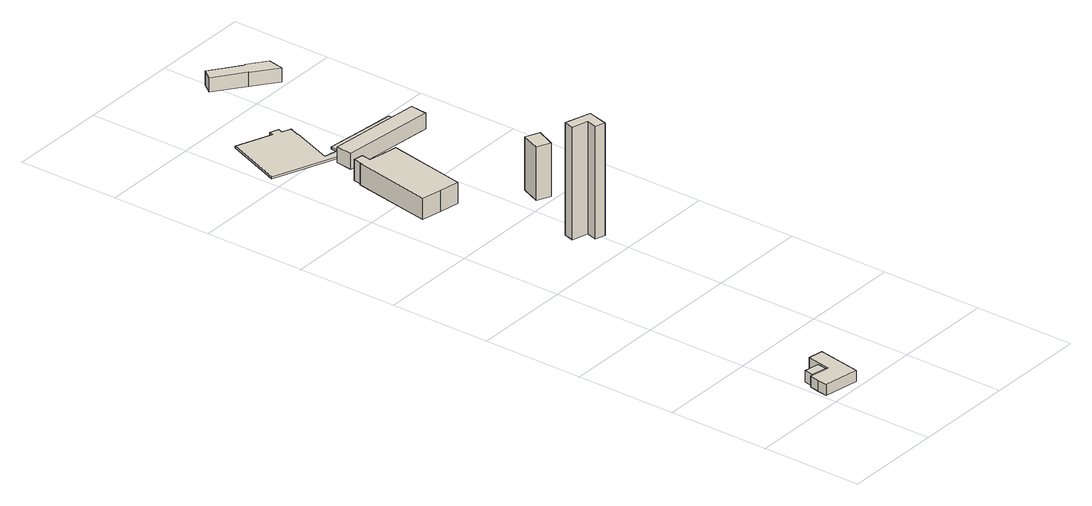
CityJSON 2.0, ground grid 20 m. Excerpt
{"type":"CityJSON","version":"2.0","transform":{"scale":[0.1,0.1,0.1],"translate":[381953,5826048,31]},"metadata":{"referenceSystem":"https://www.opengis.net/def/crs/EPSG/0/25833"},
"CityObjects":{
"building1":{"type":"Building","attributes":{"Gemeindeschluessel":"11000012","BezugspunktDach":"2200","function":"51009_1610","measuredHeight":2.32,"storeysAboveGround":0},"address":[{"country":"Germany","locality":"Berlin"}],"geometry":[{"type":"Solid","lod":"1","boundaries":[[[[0,1,2,3]],[[4,5,6,7]],[[4,7,3,2]],[[5,4,2,1]],[[6,5,1,0]],[[7,6,0,3]]]]}]},
"building2":{"type":"Building","attributes":{"Gemeindeschluessel":"11000012","BezugspunktDach":"2200","function":"31001_2000","measuredHeight":2.16,"storeysAboveGround":1},"address":[{"country":"Germany","locality":"Berlin","thoroughfareNumber":"154 (9)","thoroughfareName":"Bernauer Straße"}],"geometry":[{"type":"Solid","lod":"1","boundaries":[[[[8,9,10,11,12,13,14,15,16]],[[17,18,7,6,19,20,21,22,23]],[[17,23,16,15]],[[18,17,15,14]],[[7,18,14,13]],[[6,7,13,12]],[[19,6,12,11]],[[20,19,11,10]],[[21,20,10,9]],[[22,21,9,8]],[[23,22,8,16]]]]}]},
"building3":{"type":"Building","attributes":{"Gemeindeschluessel":"11000012","BezugspunktDach":"2200","function":"31001_2000","measuredHeight":22.26,"storeysAboveGround":1},"address":[{"country":"Germany","locality":"Berlin","thoroughfareNumber":"154 (5)","thoroughfareName":"Bernauer Straße"}],"geometry":[{"type":"Solid","lod":"1","boundaries":[[[[24,25,26,27,28,29]],[[30,31,32,33,34,35]],[[30,35,29,28]],[[31,30,28,27]],[[32,31,27,26]],[[33,32,26,25]],[[34,33,25,24]],[[35,34,24,29]]]]}]},
"building4":{"type":"Building","attributes":{"Gemeindeschluessel":"11000012","BezugspunktDach":"2200","function":"31001_2010","measuredHeight":4.83,"storeysAboveGround":1},"address":[{"country":"Germany","locality":"Berlin","thoroughfareNumber":"154","thoroughfareName":"Bernauer Straße"}],"geometry":[{"type":"Solid","lod":"1","boundaries":[[[[36,37,38,39,40,41,42,43,44,45]],[[46,47,48,49,50,51,52,53,54,55]],[[46,55,45,44]],[[47,46,44,43]],[[48,47,43,42]],[[49,48,42,41]],[[50,49,41,40]],[[51,50,40,39]],[[52,51,39,38]],[[53,52,38,37]],[[54,53,37,36]],[[55,54,36,45]]]]}]},
"building5":{"type":"Building","attributes":{"Gemeindeschluessel":"11000012","BezugspunktDach":"2200","function":"31001_2000","measuredHeight":10.66,"storeysAboveGround":1},"address":[{"country":"Germany","locality":"Berlin","thoroughfareNumber":"154 (4)","thoroughfareName":"Bernauer Straße"}],"geometry":[{"type":"Solid","lod":"1","boundaries":[[[[56,57,58,59]],[[60,61,62,63]],[[60,63,59,58]],[[61,60,58,57]],[[62,61,57,56]],[[63,62,56,59]]]]}]},
"building6":{"type":"Building","attributes":{"Gemeindeschluessel":"11000012","BezugspunktDach":"2200","function":"31001_2444","measuredHeight":0.4,"storeysAboveGround":1},"address":[{"country":"Germany","locality":"Berlin","thoroughfareNumber":"154 (2)","thoroughfareName":"Bernauer Straße"}],"geometry":[{"type":"Solid","lod":"1","boundaries":[[[[64,65,66,67,68,69,70,71,72,73,74,75,76,77,78,79,80]],[[81,82,83,84,85,86,87,88,89,90,91,92,93,94,95,96,97]],[[81,97,80,79]],[[82,81,79,78]],[[83,82,78,77]],[[84,83,77,76]],[[85,84,76,75]],[[86,85,75,74]],[[87,86,74,73]],[[88,87,73,72]],[[89,88,72,71]],[[90,89,71,70]],[[91,90,70,69]],[[92,91,69,68]],[[93,92,68,67]],[[94,93,67,66]],[[95,94,66,65]],[[96,95,65,64]],[[97,96,64,80]]]]}]},
"building7":{"type":"Building","attributes":{"Gemeindeschluessel":"11000012","BezugspunktDach":"2200","function":"31001_2000","measuredHeight":3.02,"storeysAboveGround":1},"address":[{"country":"Germany","locality":"Berlin","thoroughfareNumber":"154 (1)","thoroughfareName":"Bernauer Straße"}],"geometry":[{"type":"Solid","lod":"1","boundaries":[[[[98,99,100,101]],[[102,103,104,105]],[[102,105,101,100]],[[103,102,100,99]],[[104,103,99,98]],[[105,104,98,101]]]]}]},
"building8":{"type":"Building","attributes":{"Gemeindeschluessel":"11000012","BezugspunktDach":"2200","function":"31001_2000","measuredHeight":2.8,"storeysAboveGround":1},"address":[{"country":"Germany","locality":"Berlin","thoroughfareNumber":"154 (3)","thoroughfareName":"Bernauer Straße"}],"geometry":[{"type":"Solid","lod":"1","boundaries":[[[[106,107,108,109,110,111,112,113]],[[114,115,116,117,118,119,120,121]],[[114,121,113,112]],[[115,114,112,111]],[[116,115,111,110]],[[117,116,110,109]],[[118,117,109,108]],[[119,118,108,107]],[[120,119,107,106]],[[121,120,106,113]]]]}]}
},
"vertices":[
[42,53,33],[45,72,33],[15,77,33],[12,59,33],[15,77,10],[45,72,10],[42,53,10],[12,59,10],
[70,9,32],[85,94,32],[56,99,32],[48,52,32],[42,53,32],[12,59,32],[8,59,32],[4,40,32],[1,21,32],[4,40,10],[8,59,10],[48,52,10],[56,99,10],[85,94,10],[70,9,10],[1,21,10],
[187,676,234],[181,656,234],[201,650,234],[212,690,234],[161,705,234],[155,685,234],[161,705,11],[212,690,11],[201,650,11],[181,656,11],[187,676,11],[155,685,11],
[101,928,48],[141,921,48],[170,1077,48],[130,1084,48],[111,1088,48],[114,1106,48],[95,1109,48],[92,1091,48],[90,1092,48],[61,936,48],[90,1092,6],[92,1091,6],[95,1109,6],[114,1106,6],[111,1088,6],[130,1084,6],[170,1077,6],[141,921,6],[101,928,6],[61,936,6],
[243,798,122],[260,835,122],[233,847,122],[217,810,122],[233,847,16],[260,835,16],[243,798,16],[217,810,16],
[149,1174,9],[298,1160,9],[301,1192,9],[158,1207,9],[156,1191,9],[150,1192,9],[150,1191,9],[126,1196,9],[158,1279,9],[157,1280,9],[164,1298,9],[147,1305,9],[150,1314,9],[133,1320,9],[130,1312,9],[60,1339,9],[15,1226,9],[60,1339,5],[130,1312,5],[133,1320,5],[150,1314,5],[147,1305,5],[164,1298,5],[157,1280,5],[158,1279,5],[126,1196,5],[150,1191,5],[150,1192,5],[156,1191,5],[158,1207,5],[301,1192,5],[298,1160,5],[149,1174,5],[15,1226,5],
[309,1119,37],[313,1152,37],[126,1170,37],[122,1137,37],[126,1170,6],[313,1152,6],[309,1119,6],[122,1137,6],
[241,1448,33],[240,1447,33],[287,1412,33],[293,1443,33],[258,1470,33],[256,1468,33],[199,1510,33],[184,1490,33],[199,1510,5],[256,1468,5],[258,1470,5],[293,1443,5],[287,1412,5],[240,1447,5],[241,1448,5],[184,1490,5]
]}
